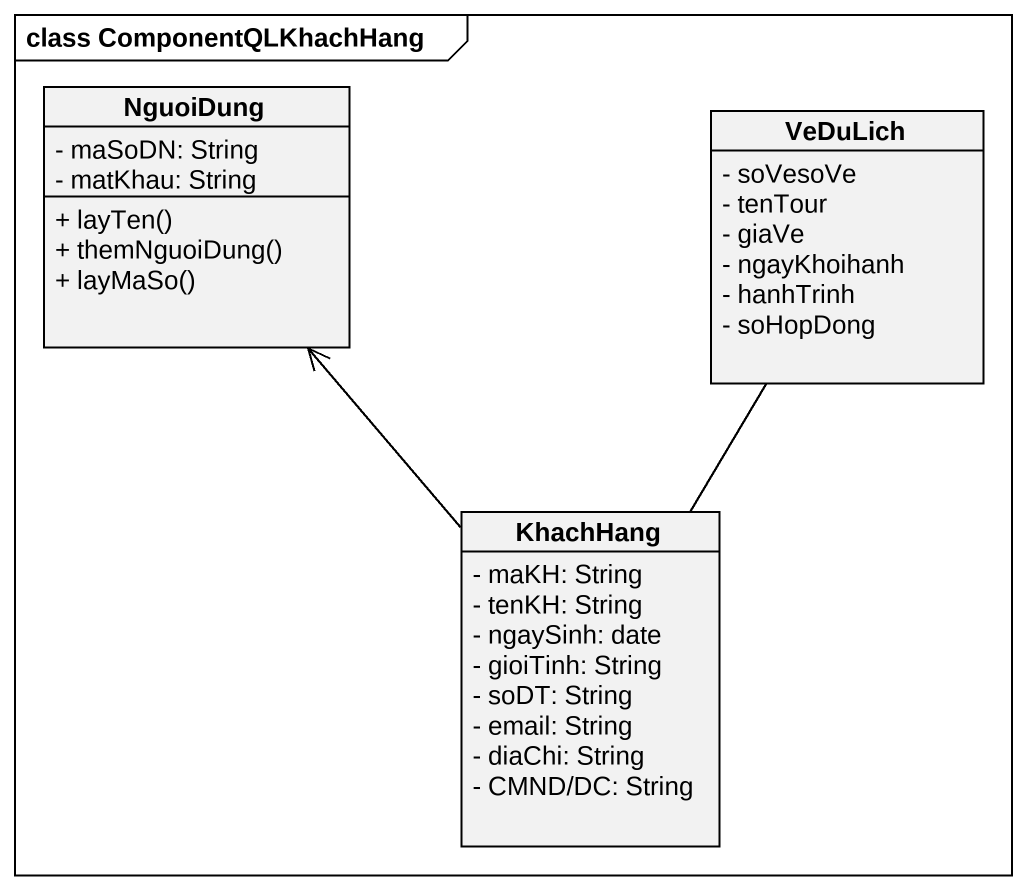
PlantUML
@startuml
mainframe class ComponentQLKhachHang
hide circle
hide empty members
skinparam classAttributeIconSize 0
class NguoiDung {
  - maSoDN: String
  - matKhau: String
  + layTen()
  + themNguoiDung()
  + layMaSo()
}
class VeDuLich {
  - soVesoVe
  - tenTour
  - giaVe
  - ngayKhoihanh
  - hanhTrinh
  - soHopDong
}
class KhachHang {
  - maKH: String
  - tenKH: String
  - ngaySinh: date
  - gioiTinh: String
  - soDT: String
  - email: String
  - diaChi: String
  - CMND/DC: String
}
VeDuLich -- KhachHang
KhachHang -up-> NguoiDung
@enduml
